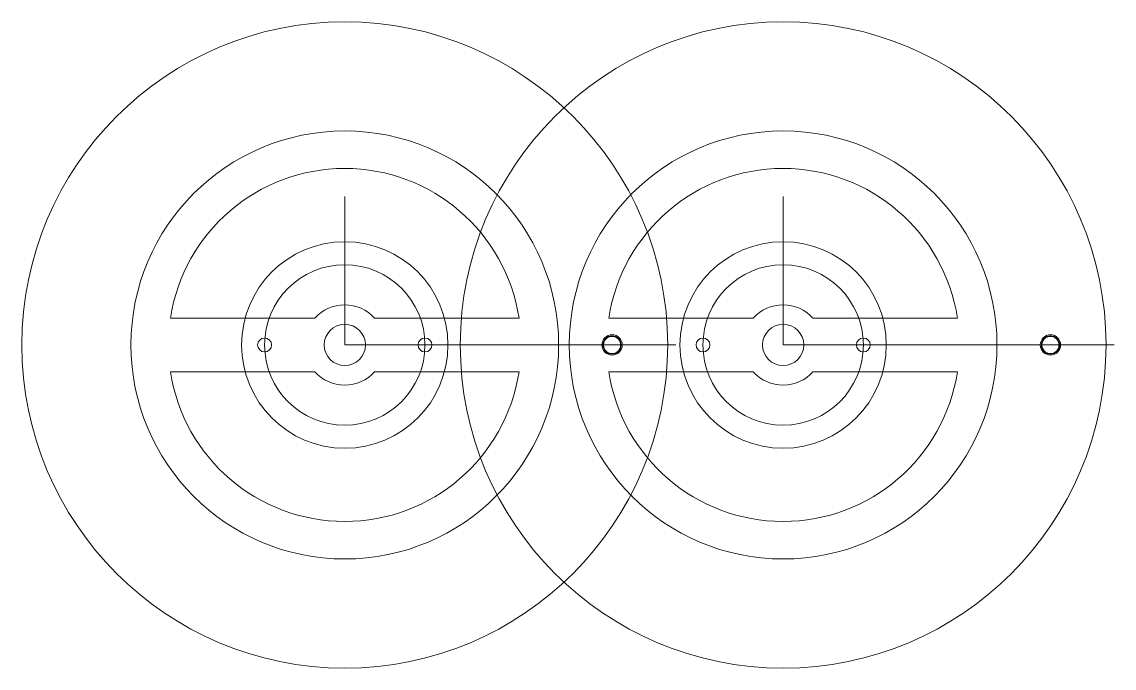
# Model space of a CAD drawing. Extents: x -1 to 9.2, y -1 to 5.1.
import ezdxf

# ---------------------------------------------------------------- set-up
doc = ezdxf.new("R2010")
doc.units = 0
doc.header["$MEASUREMENT"] = 0
doc.layers.add('holes', color=1, linetype='Continuous')
doc.layers.add('outline', color=3, linetype='Continuous')

msp = doc.modelspace()

# ---------------------------------------------------------------- linework, layer by layer
at = {"linetype": 'Continuous', "lineweight": 0, "flags": 128}
for points in [[(2.052, 2.066), (2.052, 3.454)], [(6.152, 2.066), (6.152, 3.454)], [(2.052, 2.066), (5.148, 2.066)], [(2.052, 2.066), (2.052, 2.066)], [(6.152, 2.066), (9.248, 2.066)], [(6.152, 2.066), (6.152, 2.066)]]:
    msp.add_lwpolyline(points, dxfattribs=at)
at = {"linetype": 'Continuous', "lineweight": 0}
for centre, radius in [((2.052, 2.066), 3.02), ((6.152, 2.066), 3.02), ((2.052, 2.066), 0.965), ((6.152, 2.066), 0.965), ((2.052, 2.066), 0.75), ((6.152, 2.066), 0.75), ((4.552, 2.066), 0.095), ((4.552, 2.066), 0.085), ((4.552, 2.066), 0.08), ((8.652, 2.066), 0.095), ((8.652, 2.066), 0.085), ((8.652, 2.066), 0.08)]:
    msp.add_circle(centre, radius, dxfattribs=at)
at = {"layer": 'holes', "linetype": 'Continuous', "lineweight": 0, "flags": 128}
for points in [[(3.682, 2.316, 0.858395), (0.421, 2.316), (1.772, 2.316, -0.447214), (2.331, 2.316)], [(7.782, 2.316, 0.858395), (4.521, 2.316), (5.872, 2.316, -0.447214), (6.431, 2.316)], [(3.682, 1.816), (2.331, 1.816, -0.447214), (1.772, 1.816), (0.421, 1.816, 0.858395)], [(7.782, 1.816), (6.431, 1.816, -0.447214), (5.872, 1.816), (4.521, 1.816, 0.858395)]]:
    msp.add_lwpolyline(points, format="xyb", close=True, dxfattribs=at)
at = {"layer": 'holes', "linetype": 'Continuous', "lineweight": 0}
for centre, radius in [((2.052, 2.066), 0.193), ((6.152, 2.066), 0.193), ((1.302, 2.066), 0.065), ((2.802, 2.066), 0.065), ((5.402, 2.066), 0.065), ((6.902, 2.066), 0.065)]:
    msp.add_circle(centre, radius, dxfattribs=at)
at = {"layer": 'outline', "linetype": 'Continuous', "lineweight": 0}
for centre in [(2.052, 2.066), (6.152, 2.066)]:
    msp.add_circle(centre, 2, dxfattribs=at)

doc.saveas('drawing.dxf')
